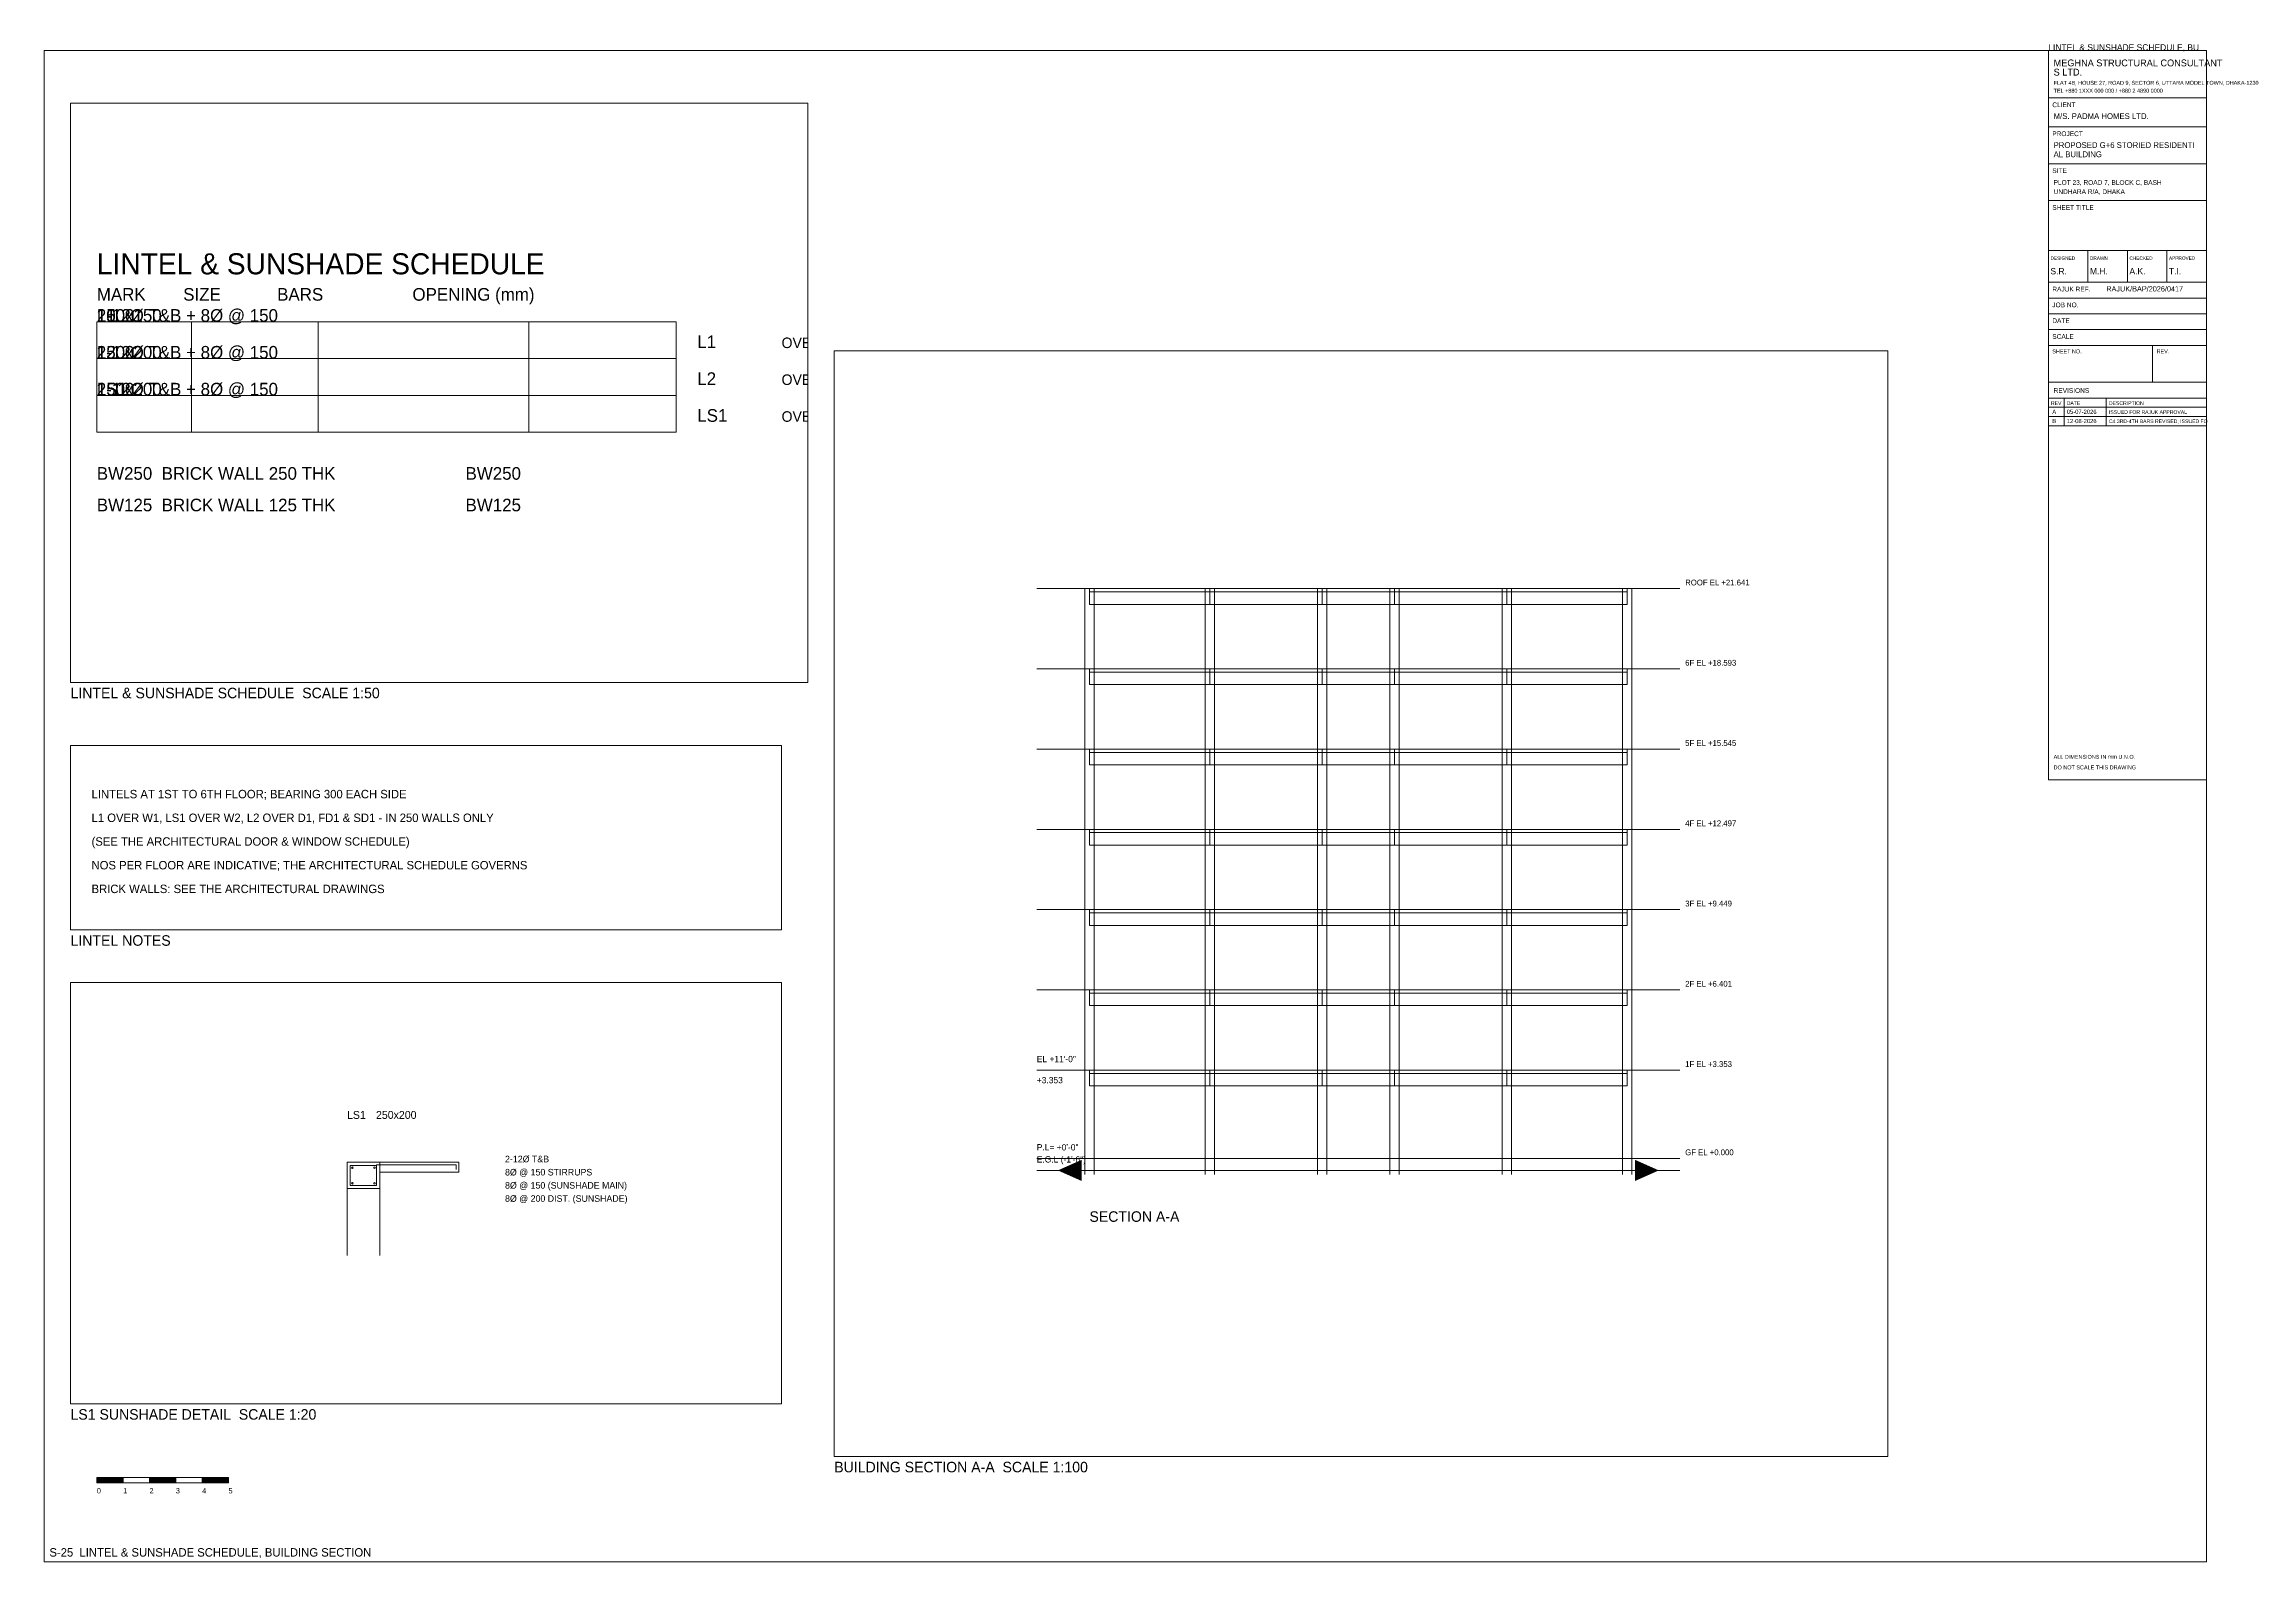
# Paper-space layout 'S-25 LINTEL & SUNSHADE SCHEDULE, BUILDING SECTION' of a CAD drawing. Extents: x 10 to 848, y 10 to 586.
# The model-space entities are those that its viewports show. They can reach past a viewport. Long polylines and large blocks are cut down to what shows.
import ezdxf

# ---------------------------------------------------------------- set-up
doc = ezdxf.new("R2010")
doc.units = 0
doc.linetypes.add('DASHED', pattern=[1.524, 1.27, -0.254])
doc.layers.get('0').update_dxf_attribs({"lineweight": 0, "plot": 0})
for name, color, linetype, lineweight, plot in [('Arrow', 7, 'Continuous', 0, False), ('Beam Line', 4, 'Continuous', 0, False), ('Column', 1, 'Continuous', 0, False), ('Foundation', 3, 'Continuous', 0, False), ('Grid', 8, 'Continuous', 0, False), ('Rod-1', 6, 'Continuous', 0, False), ('Rod-2', 2, 'Continuous', 0, False), ('Rod-Stirrup', 3, 'Continuous', 0, False), ('Sheet', 7, 'Continuous', 0, False), ('Slab', 5, 'Continuous', 0, False), ('Text-1', 7, 'Continuous', 0, False), ('Text-2', 7, 'Continuous', 0, False), ('TITLE', 7, 'Continuous', 0, False), ('Wall', 1, 'Continuous', 0, False)]:
    doc.layers.add(name, color=color, linetype=linetype, lineweight=lineweight, plot=plot)

# ---------------------------------------------------------------- blocks, each defined once
blk = doc.blocks.new('TITLE_BLOCK')
at = {"layer": 'TITLE'}
for p, q in [((0, -18), (60, -18)), ((0, -29), (60, -29)), ((0, -43), (60, -43)), ((0, -57), (60, -57)), ((0, -76), (60, -76)), ((0, -76), (0, -88)), ((15, -76), (15, -88)), ((30, -76), (30, -88)), ((45, -76), (45, -88)), ((0, -88), (60, -88)), ((0, -94), (60, -94)), ((0, -100), (60, -100)), ((0, -106), (60, -106)), ((0, -112), (60, -112)), ((39.6, -112), (39.6, -126)), ((0, -126), (60, -126)), ((0, -132), (60, -132)), ((0, -132), (60, -132)), ((6, -132), (6, -142.5)), ((22, -132), (22, -142.5)), ((0, -135.5), (60, -135.5)), ((0, -139), (60, -139)), ((0, -142.5), (60, -142.5))]:
    blk.add_line(p, q, dxfattribs=at)
blk.add_lwpolyline([(0, -277), (60, -277), (60, 0), (0, 0)], close=True, dxfattribs=at)
at = {"layer": 'Text-1'}
for tag, height in [('JOBNO', 2), ('SCALE', 2), ('SHEETTITLE', 2.4), ('SHEETTITLE2', 2.4), ('DATE', 2), ('SHEETNO', 4.5), ('REV', 4.5)]:
    blk.add_attdef(tag, (0, 0), '', height=height, dxfattribs=at)
at = {"layer": 'TITLE'}
for s, height, p in [('S LTD.', 2.6, (2, -9.5)), ('MEGHNA STRUCTURAL CONSULTANT', 2.6, (2, -6)), ('TEL +880 1XXX 000 000 / +880 2 4890 0000', 1.5, (2, -16)), ('FLAT 4B, HOUSE 27, ROAD 9, SECTOR 6, UTTARA MODEL TOWN, DHAKA-1230', 1.5, (2, -13)), ('CLIENT', 1.8, (1.5, -21.5)), ('M/S. PADMA HOMES LTD.', 2.2, (2, -26)), ('PROJECT', 1.8, (1.5, -32.5)), ('AL BUILDING', 2.2, (2, -40.5)), ('PROPOSED G+6 STORIED RESIDENTI', 2.2, (2, -37)), ('SITE', 1.8, (1.5, -46.5)), ('PLOT 23, ROAD 7, BLOCK C, BASH', 1.8, (2, -51)), ('SHEET TITLE', 1.8, (1.5, -60.5)), ('UNDHARA R/A, DHAKA', 1.8, (2, -54.5)), ('DESIGNED', 1.3, (0.8, -79.5)), ('S.R.', 2.4, (0.8, -85)), ('DRAWN', 1.3, (15.8, -79.5)), ('M.H.', 2.4, (15.8, -85)), ('A.K.', 2.4, (30.8, -85)), ('CHECKED', 1.3, (30.8, -79.5)), ('APPROVED', 1.3, (45.8, -79.5)), ('T.I.', 2.4, (45.8, -85)), ('RAJUK REF.', 1.8, (1.5, -91.5)), ('RAJUK/BAP/2026/0417', 2, (22, -91.5)), ('JOB NO.', 1.8, (1.5, -97.5)), ('SCALE', 1.8, (1.5, -109.5)), ('DATE', 1.8, (1.5, -103.5)), ('SHEET NO.', 1.5, (1.5, -115)), ('REV.', 1.5, (41.1, -115)), ('REV', 1.4, (1, -134.6)), ('REVISIONS', 1.8, (2, -130)), ('DATE', 1.4, (7, -134.6)), ('DESCRIPTION', 1.4, (23, -134.6)), ('ALL DIMENSIONS IN mm U.N.O.', 1.5, (2, -269)), ('DO NOT SCALE THIS DRAWING', 1.5, (2, -273))]:
    blk.add_text(s, height=height, dxfattribs=at).set_placement(p)
blk = doc.blocks.new('SCALE_BAR')
at = {"layer": 'Sheet'}
h = blk.add_hatch(color=256, dxfattribs=at)
h.dxf.hatch_style = 1
h.paths.add_polyline_path([(0, 0), (10, 0), (10, 2), (0, 2)])
h = blk.add_hatch(color=256, dxfattribs=at)
h.dxf.hatch_style = 1
h.paths.add_polyline_path([(20, 0), (30, 0), (30, 2), (20, 2)])
h = blk.add_hatch(color=256, dxfattribs=at)
h.dxf.hatch_style = 1
h.paths.add_polyline_path([(40, 0), (50, 0), (50, 2), (40, 2)])
for points in [[(0, 0), (10, 0), (10, 2), (0, 2)], [(10, 0), (20, 0), (20, 2), (10, 2)], [(20, 0), (30, 0), (30, 2), (20, 2)], [(30, 0), (40, 0), (40, 2), (30, 2)], [(40, 0), (50, 0), (50, 2), (40, 2)]]:
    blk.add_lwpolyline(points, close=True, dxfattribs=at)
for s, p in [('0', (0, -4)), ('1', (10, -4)), ('2', (20, -4)), ('3', (30, -4)), ('4', (40, -4)), ('5', (50, -4))]:
    blk.add_text(s, height=2, dxfattribs=at).set_placement(p)
at = {"layer": 'Text-1'}
blk.add_attdef('UNIT', (0, 0), '', height=2, dxfattribs=at)
blk = doc.blocks.new('LINTEL_ROW')
for p, q in [((0, 0), (11000, 0)), ((0, 0), (0, -700)), ((1800, 0), (1800, -700)), ((4200, 0), (4200, -700)), ((8200, 0), (8200, -700)), ((11000, 0), (11000, -700)), ((0, -700), (11000, -700))]:
    blk.add_line(p, q)
at = {"layer": 'Text-1'}
for tag in ['SIZE', 'OPENING', 'BARS', 'MARK']:
    blk.add_attdef(tag, (0, 0), '', height=240, dxfattribs=at)

msp = doc.modelspace()

# ---------------------------------------------------------------- linework, layer by layer
at = {"layer": 'Arrow'}
for points in [[(598800, -1200457), (599700, -1200057), (599700, -1200857)], [(621622, -1200457), (620722, -1200057), (620722, -1200857)]]:
    msp.add_solid(points, dxfattribs=at)
at = {"layer": 'Beam Line'}
for points in [[(600000, -1178959), (604572, -1178959), (604572, -1178359), (600000, -1178359)], [(604572, -1178959), (608839, -1178959), (608839, -1178359), (604572, -1178359)], [(608839, -1178959), (611582, -1178959), (611582, -1178359), (608839, -1178359)], [(611582, -1178959), (615850, -1178959), (615850, -1178359), (611582, -1178359)], [(615850, -1178959), (620422, -1178959), (620422, -1178359), (615850, -1178359)], [(600000, -1182007), (604572, -1182007), (604572, -1181407), (600000, -1181407)], [(604572, -1182007), (608839, -1182007), (608839, -1181407), (604572, -1181407)], [(608839, -1182007), (611582, -1182007), (611582, -1181407), (608839, -1181407)], [(611582, -1182007), (615850, -1182007), (615850, -1181407), (611582, -1181407)], [(615850, -1182007), (620422, -1182007), (620422, -1181407), (615850, -1181407)], [(600000, -1185055), (604572, -1185055), (604572, -1184455), (600000, -1184455)], [(604572, -1185055), (608839, -1185055), (608839, -1184455), (604572, -1184455)], [(608839, -1185055), (611582, -1185055), (611582, -1184455), (608839, -1184455)], [(611582, -1185055), (615850, -1185055), (615850, -1184455), (611582, -1184455)], [(615850, -1185055), (620422, -1185055), (620422, -1184455), (615850, -1184455)], [(600000, -1188103), (604572, -1188103), (604572, -1187503), (600000, -1187503)], [(604572, -1188103), (608839, -1188103), (608839, -1187503), (604572, -1187503)], [(608839, -1188103), (611582, -1188103), (611582, -1187503), (608839, -1187503)], [(611582, -1188103), (615850, -1188103), (615850, -1187503), (611582, -1187503)], [(615850, -1188103), (620422, -1188103), (620422, -1187503), (615850, -1187503)], [(600000, -1191151), (604572, -1191151), (604572, -1190551), (600000, -1190551)], [(604572, -1191151), (608839, -1191151), (608839, -1190551), (604572, -1190551)], [(608839, -1191151), (611582, -1191151), (611582, -1190551), (608839, -1190551)], [(611582, -1191151), (615850, -1191151), (615850, -1190551), (611582, -1190551)], [(615850, -1191151), (620422, -1191151), (620422, -1190551), (615850, -1190551)], [(600000, -1194199), (604572, -1194199), (604572, -1193599), (600000, -1193599)], [(604572, -1194199), (608839, -1194199), (608839, -1193599), (604572, -1193599)], [(608839, -1194199), (611582, -1194199), (611582, -1193599), (608839, -1193599)], [(611582, -1194199), (615850, -1194199), (615850, -1193599), (611582, -1193599)], [(615850, -1194199), (620422, -1194199), (620422, -1193599), (615850, -1193599)], [(600000, -1197247), (604572, -1197247), (604572, -1196647), (600000, -1196647)], [(604572, -1197247), (608839, -1197247), (608839, -1196647), (604572, -1196647)], [(608839, -1197247), (611582, -1197247), (611582, -1196647), (608839, -1196647)], [(611582, -1197247), (615850, -1197247), (615850, -1196647), (611582, -1196647)], [(615850, -1197247), (620422, -1197247), (620422, -1196647), (615850, -1196647)], [(1200000, -1400000), (1200250, -1400000), (1200250, -1399800), (1200000, -1399800)]]:
    msp.add_lwpolyline(points, close=True, dxfattribs=at)
at = {"layer": 'Column'}
for p, q in [((599825, -1200610), (599825, -1178359)), ((600175, -1200610), (600175, -1178359)), ((604397, -1200610), (604397, -1178359)), ((604747, -1200610), (604747, -1178359)), ((608664, -1200610), (608664, -1178359)), ((609014, -1200610), (609014, -1178359)), ((611407, -1200610), (611407, -1178359)), ((611757, -1200610), (611757, -1178359)), ((615675, -1200610), (615675, -1178359)), ((616025, -1200610), (616025, -1178359)), ((620247, -1200610), (620247, -1178359)), ((620597, -1200610), (620597, -1178359))]:
    msp.add_line(p, q, dxfattribs=at)
at = {"layer": 'Foundation'}
msp.add_line((598000, -1200457), (622422, -1200457), dxfattribs=at)
at = {"layer": 'Grid'}
for p, q in [((598000, -1178359), (622422, -1178359)), ((598000, -1181407), (622422, -1181407)), ((598000, -1184455), (622422, -1184455)), ((598000, -1187503), (622422, -1187503)), ((598000, -1190551), (622422, -1190551)), ((598000, -1193599), (622422, -1193599)), ((598000, -1196647), (622422, -1196647)), ((598000, -1200000), (622422, -1200000))]:
    msp.add_line(p, q, dxfattribs=at)
at = {"layer": 'Rod-1'}
for centre in [(1200041, -1399841), (1200209, -1399841), (1200041, -1399959), (1200209, -1399959)]:
    msp.add_circle(centre, 6, dxfattribs=at)
at = {"layer": 'Rod-2'}
msp.add_lwpolyline([(1200225, -1399955), (1200225, -1399820), (1200830, -1399820), (1200830, -1399855)], dxfattribs=at)
at = {"layer": 'Rod-Stirrup'}
msp.add_lwpolyline([(1200025, -1399975), (1200225, -1399975), (1200225, -1399825), (1200025, -1399825)], close=True, dxfattribs=at)
at = {"layer": 'Slab'}
for p, q in [((600000, -1178484), (620422, -1178484)), ((600000, -1181532), (620422, -1181532)), ((600000, -1184580), (620422, -1184580)), ((600000, -1187628), (620422, -1187628)), ((600000, -1190676), (620422, -1190676)), ((600000, -1193724), (620422, -1193724)), ((600000, -1196772), (620422, -1196772))]:
    msp.add_line(p, q, dxfattribs=at)
msp.add_lwpolyline([(1200250, -1399875), (1200850, -1399875), (1200850, -1399800), (1200250, -1399800)], dxfattribs=at)
at = {"layer": 'Wall', "linetype": 'DASHED'}
for p, q in [((1200000, -1400000), (1200000, -1400600)), ((1200250, -1400000), (1200250, -1400600))]:
    msp.add_line(p, q, dxfattribs=at)

# ---------------------------------------------------------------- block references
for p, values in [((400000, -1200000), {'MARK': 'L1', 'SIZE': '250x150', 'BARS': '2-12%%C T&B + 8%%C @ 150', 'OPENING': '1000'}), ((400000, -1200700), {'MARK': 'L2', 'SIZE': '250x200', 'BARS': '2-12%%C T&B + 8%%C @ 150', 'OPENING': '1200'}), ((400000, -1201400), {'MARK': 'LS1', 'SIZE': '250x200', 'BARS': '2-12%%C T&B + 8%%C @ 150', 'OPENING': '1500'})]:
    msp.add_blockref('LINTEL_ROW', p).add_auto_attribs(values)

# ---------------------------------------------------------------- texts
at = {"layer": 'Sheet'}
msp.add_text('LINTEL & SUNSHADE SCHEDULE', height=400, dxfattribs=at).set_placement((400000, -1199100))
at = {"layer": 'Text-1'}
for s, height, p in [('EL +11\'-0"', 240, (598000, -1196347)), ('+3.353', 240, (598000, -1197147)), ('MARK        SIZE            BARS                   OPENING (mm)', 240, (400000, -1199600)), ('P.L= +0\'-0"', 240, (598000, -1199700)), ('E.G.L (-1\'-6")', 240, (598000, -1200157)), ('L1', 240, (411400, -1200500)), ('L2', 240, (411400, -1201200)), ('LS1', 240, (411400, -1201900)), ('SECTION A-A', 400, (600000, -1202410)), ('BW250  BRICK WALL 250 THK', 240, (400000, -1203000)), ('BW250', 240, (407000, -1203000)), ('BW125  BRICK WALL 125 THK', 240, (400000, -1203600)), ('BW125', 240, (407000, -1203600)), ('LS1', 60, (1200000, -1399470))]:
    msp.add_text(s, height=height, dxfattribs=at).set_placement(p)
at = {"layer": 'Text-2'}
for s, height, p in [('ROOF EL +21.641', 220, (622622, -1178239)), ('6F EL +18.593', 220, (622622, -1181287)), ('5F EL +15.545', 220, (622622, -1184335)), ('4F EL +12.497', 220, (622622, -1187383)), ('3F EL +9.449', 220, (622622, -1190431)), ('2F EL +6.401', 220, (622622, -1193479)), ('1F EL +3.353', 220, (622622, -1196527)), ('GF EL +0.000', 220, (622622, -1199880)), ('OVER 1000 OPENING, 10 NOS PER FLOOR', 200, (413000, -1200500)), ('OVER 1200 OPENING, 8 NOS PER FLOOR', 200, (413000, -1201200)), ('OVER 1500 OPENING, 6 NOS PER FLOOR', 200, (413000, -1201900)), ('250x200', 60, (1200220, -1399470)), ('LINTELS AT 1ST TO 6TH FLOOR; BEARING 300 EACH SIDE', 160, (1000000, -1400000)), ('2-12%%C T&B', 50, (1201200, -1399800)), ('8%%C @ 150 STIRRUPS', 50, (1201200, -1399900)), ('8%%C @ 150 (SUNSHADE MAIN)', 50, (1201200, -1400000)), ('8%%C @ 200 DIST. (SUNSHADE)', 50, (1201200, -1400100)), ('L1 OVER W1, LS1 OVER W2, L2 OVER D1, FD1 & SD1 - IN 250 WALLS ONLY', 160, (1000000, -1400450)), ('(SEE THE ARCHITECTURAL DOOR & WINDOW SCHEDULE)', 160, (1000000, -1400900)), ('NOS PER FLOOR ARE INDICATIVE; THE ARCHITECTURAL SCHEDULE GOVERNS', 160, (1000000, -1401350)), ('BRICK WALLS: SEE THE ARCHITECTURAL DRAWINGS', 160, (1000000, -1401800))]:
    msp.add_text(s, height=height, dxfattribs=at).set_placement(p)

psp = doc.layouts.new('S-25 LINTEL & SUNSHADE SCHEDULE, BUILDING SECTION')

# ---------------------------------------------------------------- linework, layer by layer
at = {"layer": 'Sheet'}
psp.add_lwpolyline([(10, 10), (831, 10), (831, 584), (10, 584)], close=True, dxfattribs=at)

# ---------------------------------------------------------------- block references
psp.add_blockref('SCALE_BAR', (30, 40), dxfattribs=at).add_auto_attribs({'UNIT': 'm'})
at = {"layer": 'TITLE'}
ref = psp.add_blockref('TITLE_BLOCK', (771, 584), dxfattribs=at)
ref.add_attrib('SHEETTITLE', 'LINTEL & SUNSHADE SCHEDULE, BU', (771, 584), dxfattribs={"layer": 'Text-1', "height": 2.4})

# ---------------------------------------------------------------- texts
at = {"layer": 'Sheet'}
for s, height, p in [('LINTEL & SUNSHADE SCHEDULE  SCALE 1:50', 4, (20, 338)), ('LINTEL NOTES', 4, (20, 244)), ('LS1 SUNSHADE DETAIL  SCALE 1:20', 4, (20, 64)), ('BUILDING SECTION A-A  SCALE 1:100', 4, (310, 44)), ('S-25  LINTEL & SUNSHADE SCHEDULE, BUILDING SECTION', 3.2, (12, 12))]:
    psp.add_text(s, height=height, dxfattribs=at).set_placement(p)
at = {"layer": 'TITLE'}
for s, height, p in [('A', 1.6, (772.5, 446)), ('05-07-2026', 1.6, (778, 446)), ('ISSUED FOR RAJUK APPROVAL', 1.4, (794, 446)), ('B', 1.6, (772.5, 442.5)), ('12-08-2026', 1.6, (778, 442.5)), ('C4 3RD-4TH BARS REVISED; ISSUED FO', 1.4, (794, 442.5))]:
    psp.add_text(s, height=height, dxfattribs=at).set_placement(p)

# ---------------------------------------------------------------- viewports
at = {"layer": ''}
psp.add_viewport(center=(160, 454), size=(280, 220), view_center_point=(406500, -1201350), view_height=11000, dxfattribs=at)
for center, size, view_center_point, view_height, status in [((510, 260), (400, 420), (610310.8, -1190324.4), 42000, 3), ((155, 285), (270, 70), (1006350, -1400750), 3500, 4), ((155, 150), (270, 160), (1200600, -1400035), 3200, 5)]:
    psp.add_viewport(center=center, size=size, view_center_point=view_center_point, view_height=view_height, status=status, dxfattribs=at)

doc.saveas('drawing.dxf')
